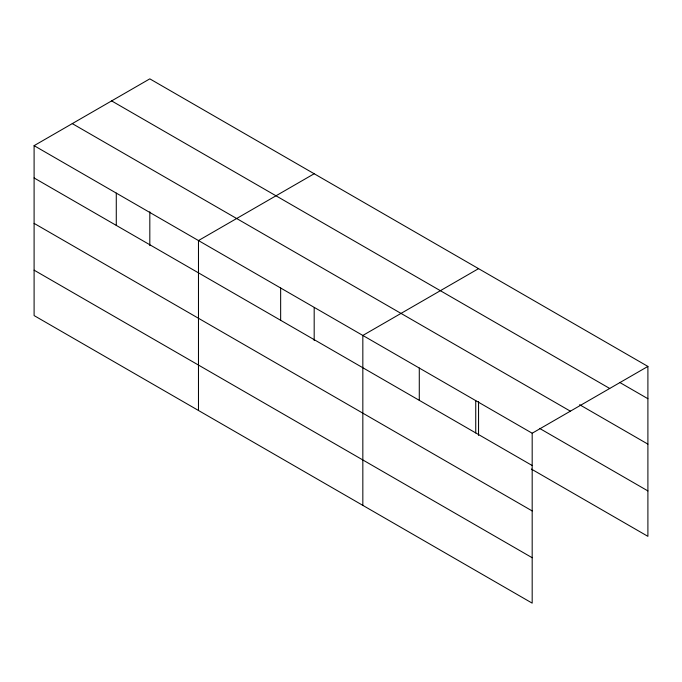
<?xml version="1.0" encoding="UTF-8"?>
<svg xmlns="http://www.w3.org/2000/svg" width="682" height="682" viewBox="0 0 682 682"><rect width="100%" height="100%" fill="white"/><g stroke="black" fill="none" stroke-linecap="round" stroke-linejoin="round"><path stroke-width="1.02" d="M34.1 145.658L532.182 433.223L532.182 603.144L34.1 315.578L34.1 145.658L149.818 78.856L647.9 366.422L647.9 536.342L531.355 469.054M314.18 173.748L198.471 240.558L198.471 410.479M478.551 268.648L362.833 335.45L362.833 505.371M532.182 433.223L647.9 366.422M619.674 382.414L647.9 398.714M111.626 100.902L609.717 388.467M579.615 404.707L647.9 444.127M72.283 123.613L570.374 411.178M539.556 428.373L647.9 490.921M34.1 177.951L532.182 465.516M34.1 223.372L532.182 510.937M34.1 270.166L532.182 557.731M478.551 401.596L478.551 435.397M475.738 400.632L475.738 432.925M419.285 368.041L419.285 400.334M314.18 307.761L314.18 340.506M280.652 288.009L280.652 320.301M149.818 211.804L149.818 245.605M116.281 193.108L116.281 225.401"/></g></svg>
